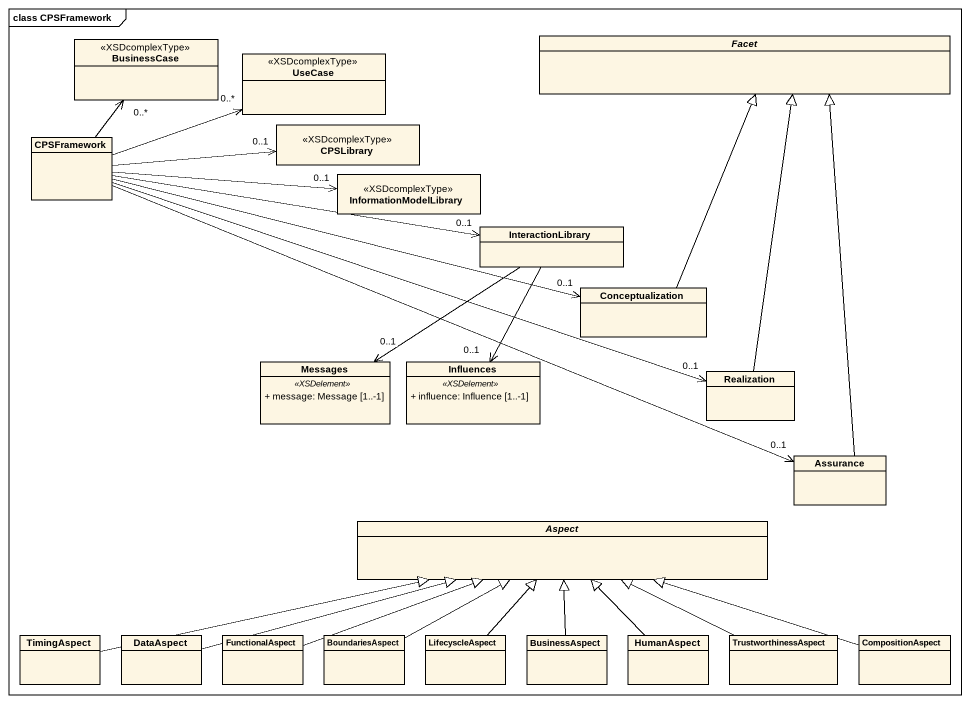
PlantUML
@startuml
mainframe class CPSFramework
hide circle
hide empty members
skinparam classAttributeIconSize 0
class BusinessCase <<XSDcomplexType>>
abstract class Facet
class "UseCase" as UseCase_ <<XSDcomplexType>>
class CPSLibrary <<XSDcomplexType>>
class CPSFramework
class InformationModelLibrary <<XSDcomplexType>>
class InteractionLibrary
class Conceptualization
class Messages {
  .. <<XSDelement>> ..
  + message: Message [1..-1]
}
class Influences {
  .. <<XSDelement>> ..
  + influence: Influence [1..-1]
}
class Realization
class Assurance
abstract class Aspect
class TimingAspect
class DataAspect
class FunctionalAspect
class BoundariesAspect
class LifecyscleAspect
class BusinessAspect
class HumanAspect
class TrustworthinessAspect
class CompositionAspect
CPSFramework -up-> "0..*" BusinessCase
CPSFramework -right-> "0..*" UseCase_
CPSFramework -right-> "0..1" CPSLibrary
CPSFramework -right-> "0..1" InformationModelLibrary
CPSFramework -right-> "0..1" InteractionLibrary
CPSFramework -right-> "0..1" Conceptualization
CPSFramework -right-> "0..1" Realization
CPSFramework -right-> "0..1" Assurance
InteractionLibrary --> "0..1" Messages
InteractionLibrary --> "0..1" Influences
Conceptualization -up-|> Facet
Realization -up-|> Facet
Assurance -up-|> Facet
TimingAspect -right-|> Aspect
DataAspect -right-|> Aspect
FunctionalAspect -right-|> Aspect
BoundariesAspect -right-|> Aspect
LifecyscleAspect -up-|> Aspect
BusinessAspect -up-|> Aspect
HumanAspect -up-|> Aspect
TrustworthinessAspect -left-|> Aspect
CompositionAspect -left-|> Aspect
@enduml
